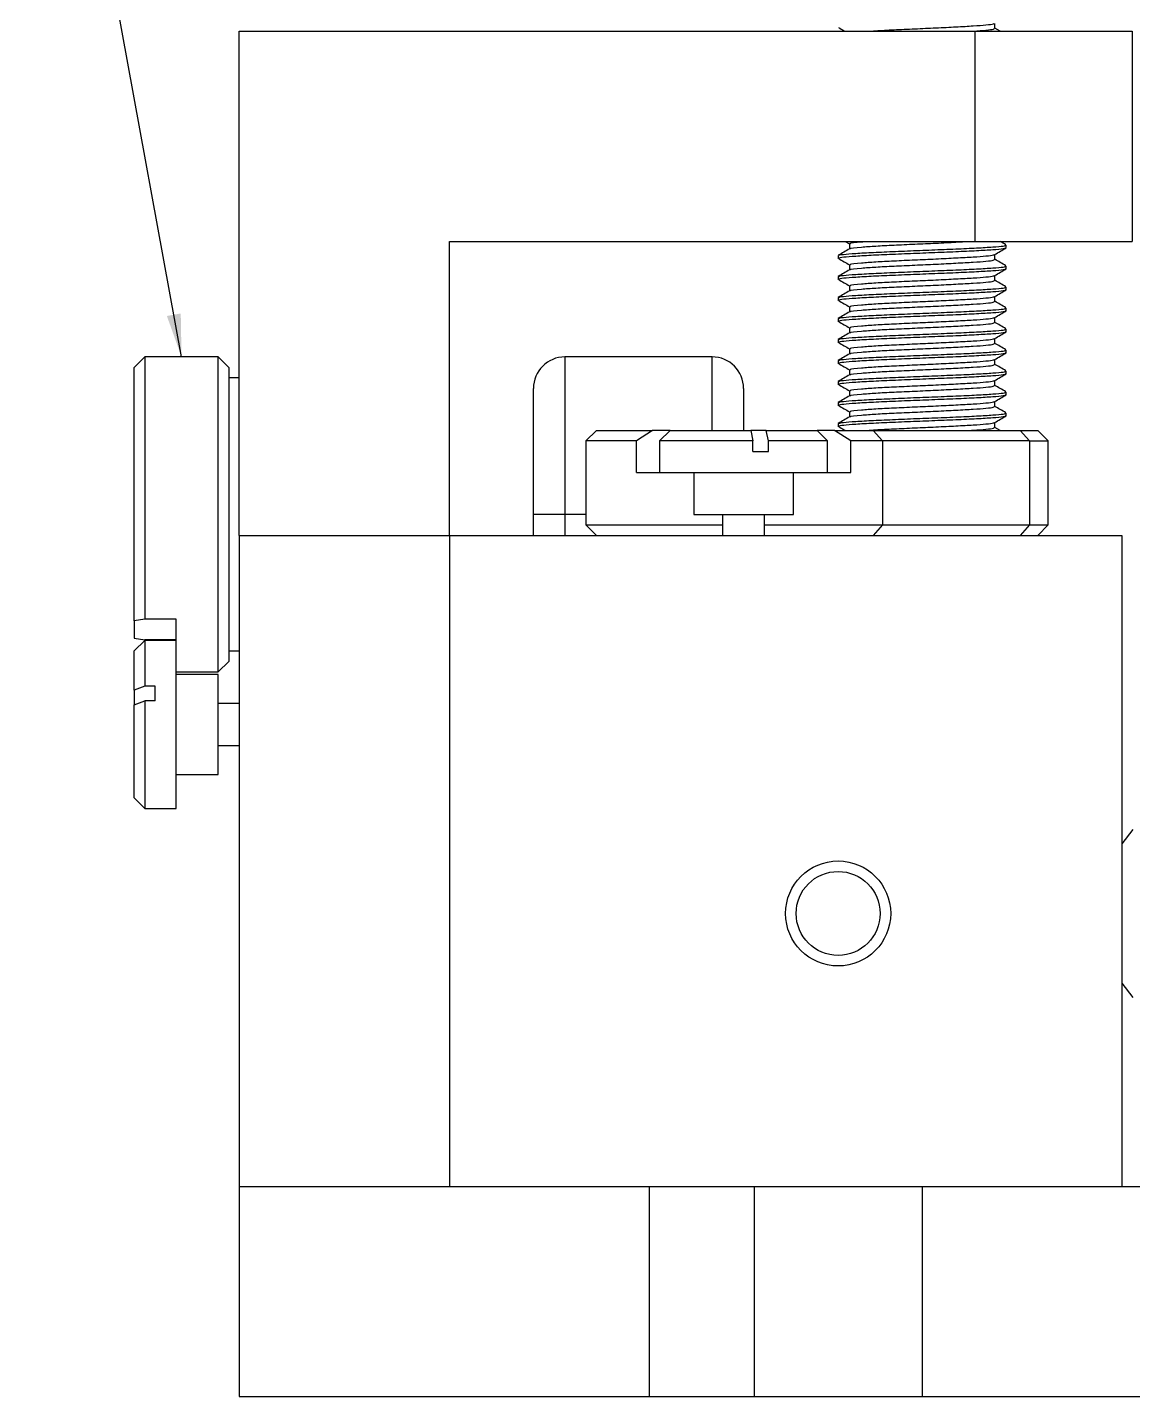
# Model space of a CAD drawing. Header units: millimetres. Extents: x 0 to 841, y 0 to 594.
# Drawn here: x 507.6 to 612.8, y 349.4 to 479.8 of the extents above; entities that cross this region are included whole.
import ezdxf

# ---------------------------------------------------------------- set-up
doc = ezdxf.new("R2010")
doc.units = ezdxf.units.MM
doc.layers.add('10', color=7, linetype='Continuous')
doc.dimstyles.new('SLDDIMSTYLE0', dxfattribs={"dimtxt": 0.18, "dimasz": 4.08, "dimexe": 0, "dimexo": 0.0625, "dimgap": 0, "dimtad": 0, "dimtih": 1, "dimtoh": 1, "dimdec": 0, "dimrnd": 1e-09, "dimzin": 0, "dimdsep": 46, "dimtxsty": 'Standard', "dimsah": 1, "dimcen": 0.09, "dimadec": 0, "dimazin": 0, "dimtfac": 4.08, "dimtdec": 0, "dimtofl": 0, "dimtmove": 0, "dimatfit": 3, "dimfxl": 0, "dimfrac": 2, "dimtolj": 1, "dimtzin": 0, "dimarcsym": 0})

msp = doc.modelspace()

# ---------------------------------------------------------------- linework, layer by layer
at = {"color": 7, "linetype": 'Continuous', "lineweight": 25}
for p, q in [((599.72, 479.71), (599.72, 480.2)), ((527.8, 479.44), (597.8, 479.44)), ((527.8, 431.44), (527.8, 479.44)), ((597.8, 479.44), (597.8, 459.44)), ((597.8, 479.44), (612.8, 479.44)), ((600.22, 479.44), (599.72, 479.73)), ((612.8, 479.44), (612.8, 459.44)), ((547.8, 459.44), (597.8, 459.44)), ((547.8, 431.44), (547.8, 459.44)), ((585.48, 459.44), (585.88, 459.2)), ((585.88, 459.21), (585.88, 458.73)), ((597.8, 459.44), (612.8, 459.44)), ((600.8, 458.84), (600.8, 459.09)), ((584.8, 458.09), (584.8, 457.84)), ((599.72, 457.71), (599.72, 458.2)), ((585.88, 457.21), (585.88, 456.73)), ((600.8, 456.84), (600.8, 457.09)), ((584.8, 456.09), (584.8, 455.84)), ((585.88, 455.21), (585.88, 454.73)), ((599.72, 455.71), (599.72, 456.2)), ((600.8, 454.84), (600.8, 455.09)), ((584.8, 454.09), (584.8, 453.84)), ((599.72, 453.71), (599.72, 454.2)), ((585.88, 453.21), (585.88, 452.73)), ((600.8, 452.84), (600.8, 453.09)), ((584.8, 452.09), (584.8, 451.84)), ((585.88, 451.21), (585.88, 450.73)), ((599.72, 451.71), (599.72, 452.2)), ((584.8, 450.09), (584.8, 449.84)), ((599.72, 449.71), (599.72, 450.2)), ((600.8, 450.84), (600.8, 451.09)), ((585.88, 449.21), (585.88, 448.73)), ((600.8, 448.84), (600.8, 449.09)), ((518.8, 448.44), (517.8, 447.44)), ((517.8, 423.31), (517.8, 447.44)), ((525.8, 448.44), (518.8, 448.44)), ((518.8, 448.44), (518.8, 423.46)), ((526.8, 447.44), (525.8, 448.44)), ((525.8, 434.87), (525.8, 448.44)), ((526.8, 447.44), (526.8, 434.77)), ((572.8, 448.44), (558.8, 448.44)), ((584.8, 448.09), (584.8, 447.84)), ((585.88, 447.21), (585.88, 446.73)), ((599.72, 447.71), (599.72, 448.2)), ((527.8, 446.44), (526.8, 446.44)), ((584.8, 446.09), (584.8, 445.84)), ((599.72, 445.71), (599.72, 446.2)), ((600.8, 446.84), (600.8, 447.09)), ((555.8, 433.44), (555.8, 445.44)), ((575.8, 445.44), (575.8, 441.44)), ((585.88, 445.21), (585.88, 444.73)), ((600.8, 444.84), (600.8, 445.09)), ((584.8, 444.09), (584.8, 443.84)), ((599.72, 443.71), (599.72, 444.2)), ((584.8, 442.09), (584.8, 441.84)), ((585.88, 443.21), (585.88, 442.73)), ((599.72, 441.71), (599.72, 442.2)), ((600.8, 442.84), (600.8, 443.09)), ((561.8, 441.44), (560.8, 440.44)), ((561.8, 441.44), (567.14, 441.44)), ((567.14, 441.44), (565.6, 440.44)), ((568.8, 441.44), (567.14, 441.44)), ((568.8, 441.44), (567.8, 440.44)), ((568.8, 441.44), (576.48, 441.44)), ((576.48, 441.44), (576.69, 440.44)), ((577.95, 441.44), (576.48, 441.44)), ((577.95, 441.44), (582.8, 441.44)), ((578.16, 440.44), (577.95, 441.44)), ((583.8, 440.44), (582.8, 441.44)), ((584.46, 441.44), (582.8, 441.44)), ((586, 440.44), (584.46, 441.44)), ((584.46, 441.44), (588.13, 441.44)), ((589.01, 440.44), (588.13, 441.44)), ((588.13, 441.44), (602.13, 441.44)), ((600.22, 441.44), (599.72, 441.73)), ((603.01, 440.44), (602.13, 441.44)), ((602.13, 441.44), (603.8, 441.44)), ((604.8, 440.44), (603.8, 441.44)), ((560.8, 440.44), (560.8, 432.44)), ((565.6, 440.44), (560.8, 440.44)), ((565.6, 437.44), (565.6, 440.44)), ((567.8, 440.44), (567.8, 437.44)), ((576.69, 440.44), (567.8, 440.44)), ((576.69, 439.44), (576.69, 440.44)), ((576.69, 439.44), (578.16, 439.44)), ((578.16, 439.44), (578.16, 440.44)), ((583.8, 440.44), (578.16, 440.44)), ((583.8, 437.44), (583.8, 440.44)), ((586, 437.44), (586, 440.44)), ((589.01, 440.44), (586, 440.44)), ((589.01, 440.44), (589.01, 432.44)), ((603.01, 440.44), (589.01, 440.44)), ((603.01, 440.44), (603.01, 432.44)), ((603.01, 440.44), (604.8, 440.44)), ((604.8, 432.44), (604.8, 440.44)), ((565.6, 437.44), (567.8, 437.44)), ((567.8, 437.44), (583.8, 437.44)), ((571.05, 437.44), (571.05, 433.44)), ((580.55, 433.44), (580.55, 437.44)), ((583.8, 437.44), (586, 437.44)), ((525.8, 418.44), (525.8, 434.87)), ((526.8, 434.77), (526.8, 419.44)), ((558.8, 433.44), (555.8, 433.44)), ((555.8, 431.44), (555.8, 433.44)), ((571.05, 433.44), (580.55, 433.44)), ((573.8, 433.44), (573.8, 431.44)), ((577.8, 431.44), (577.8, 433.44)), ((560.8, 432.44), (561.8, 431.44)), ((560.8, 432.44), (573.8, 432.44)), ((577.8, 432.44), (589.01, 432.44)), ((589.01, 432.44), (588.13, 431.44)), ((589.01, 432.44), (603.01, 432.44)), ((603.01, 432.44), (602.13, 431.44)), ((603.01, 432.44), (604.8, 432.44)), ((603.8, 431.44), (604.8, 432.44)), ((527.8, 431.44), (547.8, 431.44)), ((527.8, 431.44), (527.8, 369.44)), ((547.8, 431.44), (547.8, 369.44)), ((547.8, 431.44), (611.8, 431.44)), ((611.8, 431.44), (611.8, 369.44)), ((518.8, 423.46), (517.8, 423.31)), ((517.8, 423.31), (517.8, 421.66)), ((521.8, 423.46), (518.8, 423.46)), ((521.8, 419.41), (521.8, 423.46)), ((517.8, 421.66), (518.8, 421.51)), ((518.8, 421.44), (517.8, 420.44)), ((521.8, 421.51), (518.8, 421.51)), ((521.8, 421.44), (518.8, 421.44)), ((518.8, 421.44), (518.8, 417.09)), ((517.8, 416.71), (517.8, 420.44)), ((526.8, 420.44), (527.8, 420.44)), ((521.8, 405.44), (521.8, 419.41)), ((525.8, 418.44), (526.8, 419.44)), ((521.8, 418.44), (525.8, 418.44)), ((525.8, 418.19), (521.8, 418.19)), ((525.8, 408.69), (525.8, 418.19)), ((518.8, 417.09), (517.8, 416.71)), ((517.8, 416.71), (517.8, 415.32)), ((519.8, 417.09), (518.8, 417.09)), ((519.8, 415.69), (519.8, 417.09)), ((517.8, 415.32), (518.8, 415.69)), ((517.8, 406.44), (517.8, 415.32)), ((519.8, 415.69), (518.8, 415.69)), ((518.8, 415.69), (518.8, 405.44)), ((527.8, 415.44), (525.8, 415.44)), ((525.8, 411.44), (527.8, 411.44)), ((521.8, 408.69), (525.8, 408.69)), ((517.8, 406.44), (518.8, 405.44)), ((518.8, 405.44), (521.8, 405.44)), ((612.86, 403.44), (611.8, 402.07)), ((611.8, 388.8), (612.86, 387.44)), ((527.8, 369.44), (527.8, 349.44)), ((527.8, 369.44), (566.8, 369.44)), ((566.8, 369.44), (566.8, 349.44)), ((566.8, 369.44), (576.8, 369.44)), ((576.8, 369.44), (576.8, 349.44)), ((576.8, 369.44), (592.8, 369.44)), ((592.8, 369.44), (592.8, 349.44)), ((592.8, 369.44), (616.8, 369.44)), ((527.8, 349.44), (566.8, 349.44)), ((566.8, 349.44), (576.8, 349.44)), ((576.8, 349.44), (592.8, 349.44)), ((592.8, 349.44), (616.8, 349.44))]:
    msp.add_line(p, q, dxfattribs=at)
at = {"color": 8, "linetype": 'Continuous', "lineweight": 25}
for p, q in [((558.8, 448.44), (558.8, 433.44)), ((572.8, 441.44), (572.8, 448.44)), ((558.8, 433.44), (558.8, 431.44)), ((560.8, 433.44), (558.8, 433.44))]:
    msp.add_line(p, q, dxfattribs=at)
at = {"color": 7, "linetype": 'Continuous', "lineweight": 25}
for radius in [5, 4]:
    msp.add_circle((584.8, 395.44), radius, dxfattribs=at)
for centre, start, end in [((558.8, 445.44), 90, 180), ((572.8, 445.44), 0, 90)]:
    msp.add_arc(centre, 3, start, end, dxfattribs=at)
for points, knots in [([(584.82, 479.82), (585, 479.71), (585.22, 479.58), (585.44, 479.46), (585.48, 479.44)], [0, 0, 0, 0, 0.827359, 1, 1, 1, 1]), ([(587.55, 479.44), (587.82, 479.46), (588.51, 479.51), (590.1, 479.59), (592.07, 479.68), (594.13, 479.77), (596.06, 479.87), (597.72, 479.96), (598.94, 480.05), (599.6, 480.13), (599.62, 480.18), (599.62, 480.19)], [0, 0, 0, 0, 0.078174, 0.201472, 0.326062, 0.449601, 0.573926, 0.697829, 0.821781, 0.946068, 1, 1, 1, 1]), ([(597.2, 479.44), (597.35, 479.44), (598.06, 479.48), (598.93, 479.55), (599.65, 479.64), (599.65, 479.69), (599.66, 479.71)], [0, 0, 0, 0, 0.092453, 0.427471, 0.763393, 1, 1, 1, 1]), ([(584.87, 458.11), (584.92, 458.13), (585.05, 458.19), (586.06, 458.27), (587.63, 458.37), (589.67, 458.46), (591.96, 458.56), (594.33, 458.65), (596.57, 458.74), (598.49, 458.84), (599.9, 458.93), (600.71, 459.01), (600.72, 459.07), (600.73, 459.09)], [0, 0, 0, 0, 0.077347, 0.171796, 0.267447, 0.361987, 0.457517, 0.552242, 0.647568, 0.742572, 0.837613, 0.93291, 1, 1, 1, 1]), ([(586.03, 459.21), (585.99, 459.23), (585.83, 459.29), (586.51, 459.37), (587.37, 459.42), (587.55, 459.44)], [0, 0, 0, 0, 0.21085, 0.84111, 1, 1, 1, 1]), ([(586, 458.74), (585.98, 458.74), (585.86, 458.8), (586.78, 458.88), (588.32, 459), (590.09, 459.09), (592.08, 459.18), (594.12, 459.27), (595.91, 459.36), (596.82, 459.41), (597.2, 459.44)], [0, 0, 0, 0, 0.036328, 0.235264, 0.369594, 0.50236, 0.636518, 0.769544, 0.903416, 1, 1, 1, 1]), ([(600.77, 459.12), (600.58, 459.22), (600.4, 459.33), (600.22, 459.43), (600.22, 459.44)], [0, 0, 0, 0, 0.99183, 1, 1, 1, 1]), ([(584.89, 457.82), (584.85, 457.82), (584.68, 457.86), (585.07, 457.93), (586.04, 458.02), (587.63, 458.12), (589.66, 458.21), (591.96, 458.31), (594.33, 458.4), (596.57, 458.49), (598.49, 458.59), (599.9, 458.68), (600.71, 458.76), (600.72, 458.82), (600.73, 458.84)], [0, 0, 0, 0, 0.0229936, 0.1148003, 0.2054146, 0.2971832, 0.3878856, 0.4795379, 0.5704177, 0.6618742, 0.7530215, 0.8442046, 0.9356336, 1, 1, 1, 1]), ([(585.9, 458.74), (585.72, 458.63), (585.36, 458.42), (584.99, 458.21), (584.81, 458.11)], [0, 0, 0, 0, 0.499922, 1, 1, 1, 1]), ([(584.82, 457.82), (585, 457.71), (585.36, 457.51), (585.71, 457.3), (585.88, 457.2)], [0, 0, 0, 0, 0.511269, 1, 1, 1, 1]), ([(586.03, 457.21), (585.99, 457.23), (585.83, 457.29), (586.77, 457.38), (588.32, 457.5), (590.09, 457.59), (592.07, 457.68), (594.13, 457.77), (596.06, 457.87), (597.72, 457.96), (598.94, 458.05), (599.6, 458.13), (599.62, 458.18), (599.62, 458.19)], [0, 0, 0, 0, 0.047796, 0.190665, 0.287137, 0.382485, 0.478832, 0.574368, 0.67051, 0.766326, 0.86218, 0.958294, 1, 1, 1, 1]), ([(586, 456.74), (585.98, 456.74), (585.86, 456.8), (586.78, 456.88), (588.32, 457), (590.09, 457.09), (592.07, 457.18), (594.13, 457.27), (596.06, 457.37), (597.72, 457.46), (598.94, 457.55), (599.64, 457.64), (599.65, 457.69), (599.66, 457.71)], [0, 0, 0, 0, 0.025978, 0.168238, 0.264298, 0.359239, 0.455176, 0.550303, 0.646035, 0.741443, 0.836888, 0.932592, 1, 1, 1, 1]), ([(599.7, 458.19), (599.88, 458.29), (600.24, 458.5), (600.6, 458.71), (600.78, 458.82)], [0, 0, 0, 0, 0.4998923, 1, 1, 1, 1]), ([(600.77, 457.12), (600.58, 457.22), (600.24, 457.43), (599.89, 457.63), (599.72, 457.73)], [0, 0, 0, 0, 0.5183079, 1, 1, 1, 1]), ([(584.89, 455.82), (584.85, 455.82), (584.68, 455.86), (585.07, 455.93), (586.04, 456.02), (587.63, 456.12), (589.66, 456.21), (591.96, 456.31), (594.33, 456.4), (596.57, 456.49), (598.49, 456.59), (599.9, 456.68), (600.71, 456.76), (600.72, 456.82), (600.73, 456.84)], [0, 0, 0, 0, 0.022994, 0.1148, 0.205415, 0.297183, 0.387886, 0.479538, 0.570418, 0.661874, 0.753021, 0.844205, 0.935634, 1, 1, 1, 1]), ([(585.9, 456.74), (585.72, 456.63), (585.36, 456.42), (584.99, 456.21), (584.81, 456.11)], [0, 0, 0, 0, 0.499928, 1, 1, 1, 1]), ([(584.87, 456.11), (584.92, 456.13), (585.05, 456.19), (586.06, 456.27), (587.63, 456.37), (589.67, 456.46), (591.96, 456.56), (594.33, 456.65), (596.57, 456.74), (598.49, 456.84), (599.9, 456.93), (600.71, 457.01), (600.72, 457.07), (600.73, 457.09)], [0, 0, 0, 0, 0.077347, 0.171796, 0.267447, 0.361987, 0.457517, 0.552242, 0.647568, 0.742572, 0.837613, 0.93291, 1, 1, 1, 1]), ([(599.7, 456.19), (599.88, 456.29), (600.24, 456.5), (600.6, 456.71), (600.78, 456.82)], [0, 0, 0, 0, 0.4998923, 1, 1, 1, 1]), ([(584.82, 455.82), (585, 455.71), (585.36, 455.51), (585.71, 455.3), (585.88, 455.2)], [0, 0, 0, 0, 0.511281, 1, 1, 1, 1]), ([(584.87, 454.11), (584.92, 454.13), (585.05, 454.19), (586.06, 454.27), (587.63, 454.37), (589.67, 454.46), (591.96, 454.56), (594.33, 454.65), (596.57, 454.74), (598.49, 454.84), (599.9, 454.93), (600.71, 455.01), (600.72, 455.07), (600.73, 455.09)], [0, 0, 0, 0, 0.077347, 0.171796, 0.267447, 0.361987, 0.457517, 0.552242, 0.647568, 0.742572, 0.837613, 0.93291, 1, 1, 1, 1]), ([(586.03, 455.21), (585.99, 455.23), (585.83, 455.29), (586.77, 455.38), (588.32, 455.5), (590.09, 455.59), (592.07, 455.68), (594.13, 455.77), (596.06, 455.87), (597.72, 455.96), (598.94, 456.05), (599.6, 456.13), (599.62, 456.18), (599.62, 456.19)], [0, 0, 0, 0, 0.047796, 0.190665, 0.287137, 0.382485, 0.478832, 0.574368, 0.67051, 0.766326, 0.86218, 0.958294, 1, 1, 1, 1]), ([(586, 454.74), (585.98, 454.74), (585.86, 454.8), (586.78, 454.88), (588.32, 455), (590.09, 455.09), (592.07, 455.18), (594.13, 455.27), (596.06, 455.37), (597.72, 455.46), (598.94, 455.55), (599.64, 455.64), (599.65, 455.69), (599.66, 455.71)], [0, 0, 0, 0, 0.025978, 0.168238, 0.264298, 0.359239, 0.455176, 0.550303, 0.646035, 0.741443, 0.836888, 0.932591, 1, 1, 1, 1]), ([(600.77, 455.12), (600.58, 455.22), (600.24, 455.43), (599.89, 455.63), (599.72, 455.73)], [0, 0, 0, 0, 0.5183079, 1, 1, 1, 1]), ([(584.89, 453.82), (584.85, 453.82), (584.68, 453.86), (585.07, 453.93), (586.04, 454.02), (587.63, 454.12), (589.66, 454.21), (591.96, 454.31), (594.33, 454.4), (596.57, 454.49), (598.49, 454.59), (599.9, 454.68), (600.71, 454.76), (600.72, 454.82), (600.73, 454.84)], [0, 0, 0, 0, 0.022994, 0.1148, 0.205415, 0.297183, 0.387886, 0.479538, 0.570418, 0.661874, 0.753021, 0.844205, 0.935634, 1, 1, 1, 1]), ([(585.9, 454.73), (585.72, 454.63), (585.36, 454.42), (584.99, 454.21), (584.81, 454.11)], [0, 0, 0, 0, 0.499916, 1, 1, 1, 1]), ([(584.82, 453.82), (585, 453.71), (585.36, 453.51), (585.71, 453.3), (585.88, 453.2)], [0, 0, 0, 0, 0.511281, 1, 1, 1, 1]), ([(586.03, 453.21), (585.99, 453.23), (585.83, 453.29), (586.77, 453.38), (588.32, 453.5), (590.09, 453.59), (592.07, 453.68), (594.13, 453.77), (596.06, 453.87), (597.72, 453.96), (598.94, 454.05), (599.6, 454.13), (599.62, 454.18), (599.62, 454.19)], [0, 0, 0, 0, 0.0477961, 0.1906654, 0.2871366, 0.3824849, 0.4788325, 0.5743676, 0.6705099, 0.766326, 0.8621804, 0.9582938, 1, 1, 1, 1]), ([(599.7, 454.19), (599.88, 454.29), (600.24, 454.5), (600.6, 454.71), (600.78, 454.82)], [0, 0, 0, 0, 0.4998923, 1, 1, 1, 1]), ([(600.77, 453.12), (600.58, 453.22), (600.24, 453.43), (599.89, 453.63), (599.72, 453.73)], [0, 0, 0, 0, 0.5183079, 1, 1, 1, 1]), ([(584.89, 451.82), (584.85, 451.82), (584.68, 451.86), (585.07, 451.93), (586.04, 452.02), (587.63, 452.12), (589.66, 452.21), (591.96, 452.31), (594.33, 452.4), (596.57, 452.49), (598.49, 452.59), (599.9, 452.68), (600.71, 452.76), (600.72, 452.82), (600.73, 452.84)], [0, 0, 0, 0, 0.0229935, 0.1148003, 0.2054145, 0.2971832, 0.3878856, 0.4795379, 0.5704177, 0.6618742, 0.7530215, 0.8442046, 0.9356336, 1, 1, 1, 1]), ([(585.9, 452.74), (585.72, 452.63), (585.36, 452.42), (584.99, 452.21), (584.81, 452.11)], [0, 0, 0, 0, 0.499922, 1, 1, 1, 1]), ([(584.87, 452.11), (584.92, 452.13), (585.05, 452.19), (586.06, 452.27), (587.63, 452.37), (589.67, 452.46), (591.96, 452.56), (594.33, 452.65), (596.57, 452.74), (598.49, 452.84), (599.9, 452.93), (600.71, 453.01), (600.72, 453.07), (600.73, 453.09)], [0, 0, 0, 0, 0.077347, 0.171796, 0.267447, 0.361987, 0.457517, 0.552242, 0.647568, 0.742572, 0.837613, 0.93291, 1, 1, 1, 1]), ([(586, 452.74), (585.98, 452.74), (585.86, 452.8), (586.78, 452.88), (588.32, 453), (590.09, 453.09), (592.07, 453.18), (594.13, 453.27), (596.06, 453.37), (597.72, 453.46), (598.94, 453.55), (599.64, 453.64), (599.65, 453.69), (599.66, 453.71)], [0, 0, 0, 0, 0.025978, 0.168238, 0.264298, 0.359239, 0.455176, 0.550303, 0.646035, 0.741443, 0.836888, 0.932591, 1, 1, 1, 1]), ([(599.7, 452.19), (599.88, 452.29), (600.24, 452.5), (600.6, 452.71), (600.78, 452.82)], [0, 0, 0, 0, 0.4998923, 1, 1, 1, 1]), ([(584.82, 451.82), (585, 451.71), (585.36, 451.51), (585.71, 451.3), (585.88, 451.2)], [0, 0, 0, 0, 0.511269, 1, 1, 1, 1]), ([(586.03, 451.21), (585.99, 451.23), (585.83, 451.29), (586.77, 451.38), (588.32, 451.5), (590.09, 451.59), (592.07, 451.68), (594.13, 451.77), (596.06, 451.87), (597.72, 451.96), (598.94, 452.05), (599.6, 452.13), (599.62, 452.18), (599.62, 452.19)], [0, 0, 0, 0, 0.0477961, 0.1906654, 0.2871366, 0.3824849, 0.4788325, 0.5743676, 0.6705099, 0.766326, 0.8621804, 0.9582938, 1, 1, 1, 1]), ([(586, 450.74), (585.98, 450.74), (585.86, 450.8), (586.78, 450.88), (588.32, 451), (590.09, 451.09), (592.07, 451.18), (594.13, 451.27), (596.06, 451.37), (597.72, 451.46), (598.94, 451.55), (599.64, 451.64), (599.65, 451.69), (599.66, 451.71)], [0, 0, 0, 0, 0.025978, 0.168238, 0.264298, 0.359239, 0.455176, 0.550303, 0.646035, 0.741443, 0.836888, 0.932591, 1, 1, 1, 1]), ([(600.77, 451.12), (600.58, 451.22), (600.24, 451.43), (599.89, 451.63), (599.72, 451.73)], [0, 0, 0, 0, 0.5183079, 1, 1, 1, 1]), ([(584.89, 449.82), (584.85, 449.82), (584.68, 449.86), (585.07, 449.93), (586.04, 450.02), (587.63, 450.12), (589.66, 450.21), (591.96, 450.31), (594.33, 450.4), (596.57, 450.49), (598.49, 450.59), (599.9, 450.68), (600.71, 450.76), (600.72, 450.82), (600.73, 450.84)], [0, 0, 0, 0, 0.0229935, 0.1148003, 0.2054145, 0.2971832, 0.3878856, 0.4795379, 0.5704177, 0.6618742, 0.7530215, 0.8442046, 0.9356336, 1, 1, 1, 1]), ([(585.9, 450.74), (585.72, 450.63), (585.36, 450.42), (584.99, 450.21), (584.81, 450.11)], [0, 0, 0, 0, 0.499922, 1, 1, 1, 1]), ([(584.82, 449.82), (585, 449.71), (585.36, 449.51), (585.71, 449.3), (585.88, 449.2)], [0, 0, 0, 0, 0.511269, 1, 1, 1, 1]), ([(584.87, 450.11), (584.92, 450.13), (585.05, 450.19), (586.06, 450.27), (587.63, 450.37), (589.67, 450.46), (591.96, 450.56), (594.33, 450.65), (596.57, 450.74), (598.49, 450.84), (599.9, 450.93), (600.71, 451.01), (600.72, 451.07), (600.73, 451.09)], [0, 0, 0, 0, 0.077347, 0.171796, 0.267447, 0.361987, 0.457517, 0.552242, 0.647568, 0.742572, 0.837613, 0.93291, 1, 1, 1, 1]), ([(586.03, 449.21), (585.99, 449.23), (585.83, 449.29), (586.77, 449.38), (588.32, 449.5), (590.09, 449.59), (592.07, 449.68), (594.13, 449.77), (596.06, 449.87), (597.72, 449.96), (598.94, 450.05), (599.6, 450.13), (599.62, 450.18), (599.62, 450.19)], [0, 0, 0, 0, 0.0477961, 0.1906654, 0.2871366, 0.3824849, 0.4788325, 0.5743676, 0.6705099, 0.766326, 0.8621804, 0.9582938, 1, 1, 1, 1]), ([(599.7, 450.19), (599.88, 450.29), (600.24, 450.5), (600.6, 450.71), (600.78, 450.82)], [0, 0, 0, 0, 0.4998923, 1, 1, 1, 1]), ([(584.89, 447.82), (584.85, 447.82), (584.68, 447.86), (585.07, 447.93), (586.04, 448.02), (587.63, 448.12), (589.66, 448.21), (591.96, 448.31), (594.33, 448.4), (596.57, 448.49), (598.49, 448.59), (599.9, 448.68), (600.71, 448.76), (600.72, 448.82), (600.73, 448.84)], [0, 0, 0, 0, 0.022994, 0.1148, 0.205415, 0.297183, 0.387886, 0.479538, 0.570418, 0.661874, 0.753021, 0.844205, 0.935634, 1, 1, 1, 1]), ([(585.9, 448.74), (585.72, 448.63), (585.36, 448.42), (584.99, 448.21), (584.81, 448.11)], [0, 0, 0, 0, 0.499922, 1, 1, 1, 1]), ([(584.87, 448.11), (584.92, 448.13), (585.05, 448.19), (586.06, 448.27), (587.63, 448.37), (589.67, 448.46), (591.96, 448.56), (594.33, 448.65), (596.57, 448.74), (598.49, 448.84), (599.9, 448.93), (600.71, 449.01), (600.72, 449.07), (600.73, 449.09)], [0, 0, 0, 0, 0.077347, 0.171796, 0.267447, 0.361987, 0.457517, 0.552242, 0.647568, 0.742572, 0.837613, 0.93291, 1, 1, 1, 1]), ([(586, 448.74), (585.98, 448.74), (585.86, 448.8), (586.78, 448.88), (588.32, 449), (590.09, 449.09), (592.07, 449.18), (594.13, 449.27), (596.06, 449.37), (597.72, 449.46), (598.94, 449.55), (599.64, 449.64), (599.65, 449.69), (599.66, 449.71)], [0, 0, 0, 0, 0.025978, 0.168238, 0.264298, 0.359239, 0.455176, 0.550303, 0.646035, 0.741443, 0.836888, 0.932591, 1, 1, 1, 1]), ([(599.7, 448.19), (599.88, 448.29), (600.24, 448.5), (600.6, 448.71), (600.78, 448.82)], [0, 0, 0, 0, 0.499886, 1, 1, 1, 1]), ([(600.77, 449.12), (600.58, 449.22), (600.24, 449.43), (599.89, 449.63), (599.72, 449.73)], [0, 0, 0, 0, 0.518302, 1, 1, 1, 1]), ([(584.82, 447.82), (585, 447.71), (585.36, 447.51), (585.71, 447.3), (585.88, 447.2)], [0, 0, 0, 0, 0.511269, 1, 1, 1, 1]), ([(586.03, 447.21), (585.99, 447.23), (585.83, 447.29), (586.77, 447.38), (588.32, 447.5), (590.09, 447.59), (592.07, 447.68), (594.13, 447.77), (596.06, 447.87), (597.72, 447.96), (598.94, 448.05), (599.6, 448.13), (599.62, 448.18), (599.62, 448.19)], [0, 0, 0, 0, 0.047796, 0.190665, 0.287137, 0.382485, 0.478832, 0.574368, 0.67051, 0.766326, 0.86218, 0.958294, 1, 1, 1, 1]), ([(586, 446.74), (585.98, 446.74), (585.86, 446.8), (586.78, 446.88), (588.32, 447), (590.09, 447.09), (592.07, 447.18), (594.13, 447.27), (596.06, 447.37), (597.72, 447.46), (598.94, 447.55), (599.64, 447.64), (599.65, 447.69), (599.66, 447.71)], [0, 0, 0, 0, 0.0259784, 0.1682382, 0.2642978, 0.3592392, 0.4551757, 0.5503033, 0.6460354, 0.7414427, 0.8368881, 0.9325914, 1, 1, 1, 1]), ([(600.77, 447.12), (600.58, 447.22), (600.24, 447.43), (599.89, 447.63), (599.72, 447.73)], [0, 0, 0, 0, 0.518302, 1, 1, 1, 1]), ([(584.89, 445.82), (584.85, 445.82), (584.68, 445.86), (585.07, 445.93), (586.04, 446.02), (587.63, 446.12), (589.66, 446.21), (591.96, 446.31), (594.33, 446.4), (596.57, 446.49), (598.49, 446.59), (599.9, 446.68), (600.71, 446.76), (600.72, 446.82), (600.73, 446.84)], [0, 0, 0, 0, 0.022994, 0.1148, 0.205415, 0.297183, 0.387886, 0.479538, 0.570418, 0.661874, 0.753021, 0.844205, 0.935634, 1, 1, 1, 1]), ([(585.9, 446.74), (585.72, 446.63), (585.36, 446.42), (584.99, 446.21), (584.81, 446.11)], [0, 0, 0, 0, 0.499922, 1, 1, 1, 1]), ([(584.87, 446.11), (584.92, 446.13), (585.05, 446.19), (586.06, 446.27), (587.63, 446.37), (589.67, 446.46), (591.96, 446.56), (594.33, 446.65), (596.57, 446.74), (598.49, 446.84), (599.9, 446.93), (600.71, 447.01), (600.72, 447.07), (600.73, 447.09)], [0, 0, 0, 0, 0.077347, 0.171796, 0.267447, 0.361987, 0.457517, 0.552242, 0.647568, 0.742572, 0.837613, 0.93291, 1, 1, 1, 1]), ([(586.03, 445.21), (585.99, 445.23), (585.83, 445.29), (586.77, 445.38), (588.32, 445.5), (590.09, 445.59), (592.07, 445.68), (594.13, 445.77), (596.06, 445.87), (597.72, 445.96), (598.94, 446.05), (599.6, 446.13), (599.62, 446.18), (599.62, 446.19)], [0, 0, 0, 0, 0.047796, 0.190665, 0.287137, 0.382485, 0.478832, 0.574368, 0.67051, 0.766326, 0.86218, 0.958294, 1, 1, 1, 1]), ([(599.7, 446.19), (599.88, 446.29), (600.24, 446.5), (600.6, 446.71), (600.78, 446.82)], [0, 0, 0, 0, 0.499898, 1, 1, 1, 1]), ([(584.89, 443.82), (584.85, 443.82), (584.68, 443.86), (585.07, 443.93), (586.04, 444.02), (587.63, 444.12), (589.66, 444.21), (591.96, 444.31), (594.33, 444.4), (596.57, 444.49), (598.49, 444.59), (599.9, 444.68), (600.71, 444.76), (600.72, 444.82), (600.73, 444.84)], [0, 0, 0, 0, 0.0229936, 0.1148003, 0.2054146, 0.2971832, 0.3878856, 0.4795379, 0.5704177, 0.6618742, 0.7530215, 0.8442046, 0.9356336, 1, 1, 1, 1]), ([(585.9, 444.74), (585.72, 444.63), (585.36, 444.42), (584.99, 444.21), (584.81, 444.11)], [0, 0, 0, 0, 0.499922, 1, 1, 1, 1]), ([(584.82, 445.82), (585, 445.71), (585.36, 445.51), (585.71, 445.3), (585.88, 445.2)], [0, 0, 0, 0, 0.511269, 1, 1, 1, 1]), ([(584.87, 444.11), (584.92, 444.13), (585.05, 444.19), (586.06, 444.27), (587.63, 444.37), (589.67, 444.46), (591.96, 444.56), (594.33, 444.65), (596.57, 444.74), (598.49, 444.84), (599.9, 444.93), (600.71, 445.01), (600.72, 445.07), (600.73, 445.09)], [0, 0, 0, 0, 0.0773474, 0.1717955, 0.2674469, 0.361987, 0.4575171, 0.552242, 0.6475681, 0.7425718, 0.8376128, 0.9329102, 1, 1, 1, 1]), ([(586, 444.74), (585.98, 444.74), (585.86, 444.8), (586.78, 444.88), (588.32, 445), (590.09, 445.09), (592.07, 445.18), (594.13, 445.27), (596.06, 445.37), (597.72, 445.46), (598.94, 445.55), (599.64, 445.64), (599.65, 445.69), (599.66, 445.71)], [0, 0, 0, 0, 0.0259784, 0.1682382, 0.2642978, 0.3592392, 0.4551757, 0.5503033, 0.6460354, 0.7414427, 0.8368881, 0.9325914, 1, 1, 1, 1]), ([(599.7, 444.19), (599.88, 444.29), (600.24, 444.5), (600.6, 444.71), (600.78, 444.82)], [0, 0, 0, 0, 0.4998923, 1, 1, 1, 1]), ([(600.77, 445.12), (600.58, 445.22), (600.24, 445.43), (599.89, 445.63), (599.72, 445.73)], [0, 0, 0, 0, 0.518302, 1, 1, 1, 1]), ([(584.82, 443.82), (585, 443.71), (585.36, 443.51), (585.71, 443.3), (585.88, 443.2)], [0, 0, 0, 0, 0.511269, 1, 1, 1, 1]), ([(586.03, 443.21), (585.99, 443.23), (585.83, 443.29), (586.77, 443.38), (588.32, 443.5), (590.09, 443.59), (592.07, 443.68), (594.13, 443.77), (596.06, 443.87), (597.72, 443.96), (598.94, 444.05), (599.6, 444.13), (599.62, 444.18), (599.62, 444.19)], [0, 0, 0, 0, 0.047796, 0.190665, 0.287137, 0.382485, 0.478832, 0.574368, 0.67051, 0.766326, 0.86218, 0.958294, 1, 1, 1, 1]), ([(586, 442.74), (585.98, 442.74), (585.86, 442.8), (586.78, 442.88), (588.32, 443), (590.09, 443.09), (592.07, 443.18), (594.13, 443.27), (596.06, 443.37), (597.72, 443.46), (598.94, 443.55), (599.64, 443.64), (599.65, 443.69), (599.66, 443.71)], [0, 0, 0, 0, 0.025978, 0.168238, 0.264298, 0.359239, 0.455176, 0.550303, 0.646035, 0.741443, 0.836888, 0.932592, 1, 1, 1, 1]), ([(600.77, 443.12), (600.58, 443.22), (600.24, 443.43), (599.89, 443.63), (599.72, 443.73)], [0, 0, 0, 0, 0.518314, 1, 1, 1, 1]), ([(584.89, 441.82), (584.85, 441.82), (584.68, 441.86), (585.07, 441.93), (586.04, 442.02), (587.63, 442.12), (589.66, 442.21), (591.96, 442.31), (594.33, 442.4), (596.57, 442.49), (598.49, 442.59), (599.9, 442.68), (600.71, 442.76), (600.72, 442.82), (600.73, 442.84)], [0, 0, 0, 0, 0.022994, 0.1148, 0.205415, 0.297183, 0.387886, 0.479538, 0.570418, 0.661874, 0.753021, 0.844205, 0.935634, 1, 1, 1, 1]), ([(585.9, 442.74), (585.72, 442.63), (585.36, 442.42), (584.99, 442.21), (584.81, 442.11)], [0, 0, 0, 0, 0.499925, 1, 1, 1, 1]), ([(584.87, 442.11), (584.92, 442.13), (585.05, 442.19), (586.06, 442.27), (587.63, 442.37), (589.67, 442.46), (591.96, 442.56), (594.33, 442.65), (596.57, 442.74), (598.49, 442.84), (599.9, 442.93), (600.71, 443.01), (600.72, 443.07), (600.73, 443.09)], [0, 0, 0, 0, 0.077347, 0.171796, 0.267447, 0.361987, 0.457517, 0.552242, 0.647568, 0.742572, 0.837613, 0.93291, 1, 1, 1, 1]), ([(587.55, 441.44), (587.82, 441.46), (588.51, 441.51), (590.1, 441.59), (592.07, 441.68), (594.13, 441.77), (596.06, 441.87), (597.72, 441.96), (598.94, 442.05), (599.6, 442.13), (599.62, 442.18), (599.62, 442.19)], [0, 0, 0, 0, 0.078174, 0.201472, 0.326062, 0.449602, 0.573926, 0.697829, 0.821781, 0.946068, 1, 1, 1, 1]), ([(599.7, 442.19), (599.88, 442.29), (600.24, 442.5), (600.6, 442.71), (600.78, 442.82)], [0, 0, 0, 0, 0.499895, 1, 1, 1, 1]), ([(584.82, 441.82), (585, 441.71), (585.22, 441.58), (585.44, 441.46), (585.48, 441.44)], [0, 0, 0, 0, 0.827359, 1, 1, 1, 1]), ([(597.2, 441.44), (597.35, 441.44), (598.06, 441.48), (598.93, 441.55), (599.65, 441.64), (599.65, 441.69), (599.66, 441.71)], [0, 0, 0, 0, 0.092453, 0.427471, 0.763393, 1, 1, 1, 1])]:
    msp.add_open_spline(points, degree=3, knots=knots, dxfattribs=at)

# ---------------------------------------------------------------- leaders
at = {"layer": '10'}
msp.add_leader([(522.3, 448.44), (507.63, 528.79)], dimstyle='SLDDIMSTYLE0', dxfattribs=at)

doc.saveas('drawing.dxf')
